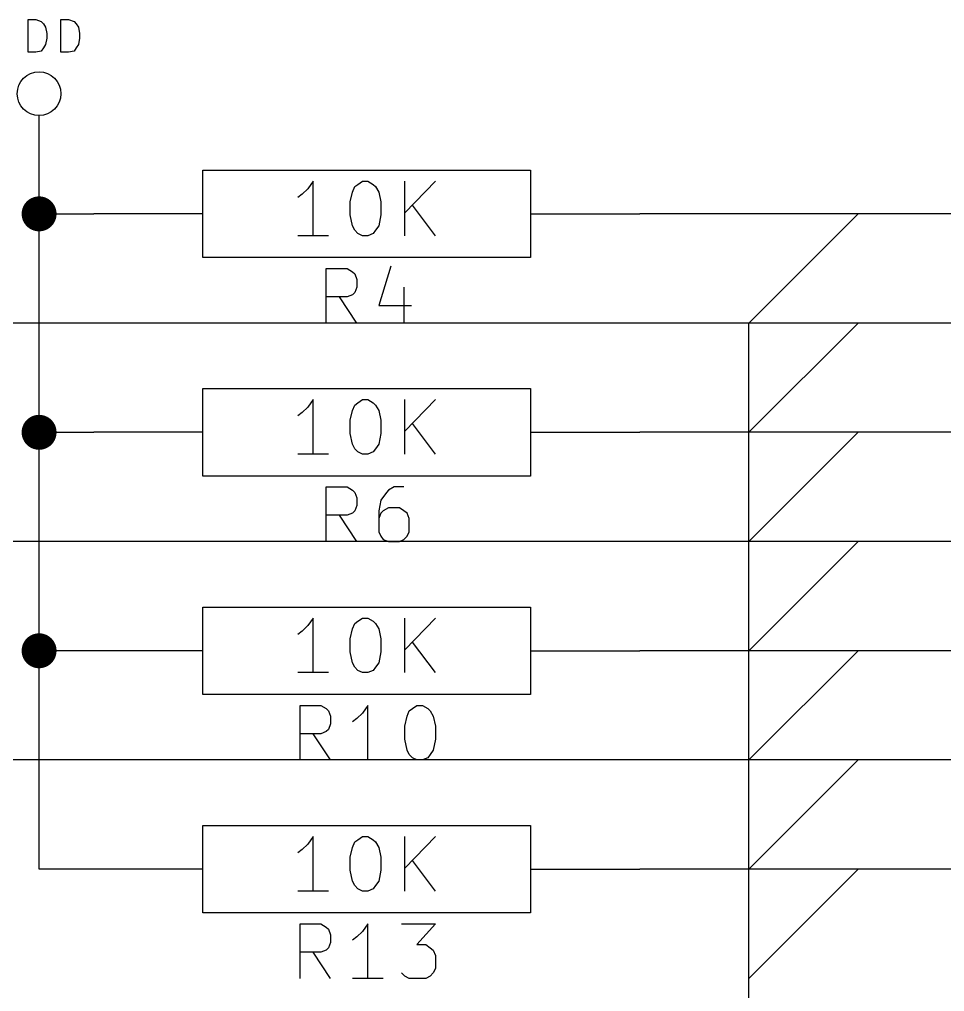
# Model space of a CAD drawing. Extents: x 4000 to 161350, y 4000 to 113000.
# Drawn here: x 47320 to 55792, y 59380 to 68280 of the extents above; entities that cross this region are included whole.
import ezdxf

# ---------------------------------------------------------------- set-up
doc = ezdxf.new("R2010")
doc.units = 0
for name, color, linetype in [('BLUE', 2, 'CONTINUOUS'), ('CYAN', 4, 'CONTINUOUS'), ('GREEN', 3, 'CONTINUOUS'), ('RED', 5, 'CONTINUOUS')]:
    doc.layers.add(name, color=color, linetype=linetype)

msp = doc.modelspace()

# ---------------------------------------------------------------- linework, layer by layer
at = {"layer": 'BLUE'}
msp.add_line((54000, 58000), (54000, 65500), dxfattribs=at)
at = {"layer": 'CYAN'}
for p, q in [((47400, 67980), (47400, 68280)), ((47400, 68280), (47470, 68280)), ((47470, 68280), (47520, 68260)), ((47700, 67980), (47700, 68280)), ((47700, 68280), (47770, 68280)), ((47770, 68280), (47820, 68260)), ((47520, 68260), (47540, 68240)), ((47540, 68240), (47560, 68210)), ((47560, 68210), (47570, 68150)), ((47820, 68260), (47840, 68240)), ((47840, 68240), (47860, 68210)), ((47860, 68210), (47870, 68150)), ((47570, 68110), (47560, 68050)), ((47570, 68150), (47570, 68110)), ((47870, 68110), (47860, 68050)), ((47870, 68150), (47870, 68110)), ((47540, 68020), (47520, 67990)), ((47560, 68050), (47540, 68020)), ((47840, 68020), (47820, 67990)), ((47860, 68050), (47840, 68020)), ((47470, 67980), (47400, 67980)), ((47520, 67990), (47470, 67980)), ((47770, 67980), (47700, 67980)), ((47820, 67990), (47770, 67980)), ((50010, 66800), (49960, 66730)), ((50010, 66300), (50010, 66800)), ((50370, 66700), (50390, 66750)), ((50390, 66750), (50420, 66770)), ((50420, 66770), (50460, 66800)), ((50460, 66800), (50510, 66800)), ((50510, 66800), (50560, 66770)), ((50560, 66770), (50580, 66750)), ((50580, 66750), (50610, 66700)), ((50850, 66300), (50850, 66800)), ((51130, 66800), (50850, 66510)), ((49910, 66680), (49870, 66650)), ((49960, 66730), (49910, 66680)), ((50350, 66610), (50370, 66700)), ((50610, 66700), (50630, 66610)), ((50350, 66490), (50350, 66610)), ((50630, 66610), (50630, 66490)), ((51130, 66300), (50920, 66580)), ((50370, 66390), (50350, 66490)), ((50630, 66490), (50610, 66390)), ((50390, 66350), (50370, 66390)), ((50420, 66320), (50390, 66350)), ((50460, 66300), (50420, 66320)), ((50560, 66320), (50510, 66300)), ((50580, 66350), (50560, 66320)), ((50610, 66390), (50580, 66350)), ((50150, 66300), (49870, 66300)), ((50510, 66300), (50460, 66300)), ((50130, 65500), (50130, 66000)), ((50130, 66000), (50320, 66000)), ((50320, 66000), (50370, 65970)), ((50370, 65970), (50390, 65950)), ((50390, 65950), (50410, 65900)), ((50720, 66020), (50610, 65660)), ((50410, 65900), (50410, 65830)), ((50390, 65780), (50370, 65760)), ((50410, 65830), (50390, 65780)), ((50840, 65830), (50840, 65500)), ((50320, 65740), (50130, 65740)), ((50410, 65500), (50250, 65740)), ((50370, 65760), (50320, 65740)), ((50610, 65660), (50910, 65660)), ((50010, 64800), (49960, 64730)), ((50010, 64300), (50010, 64800)), ((50420, 64770), (50460, 64800)), ((50460, 64800), (50510, 64800)), ((50510, 64800), (50560, 64770)), ((50850, 64300), (50850, 64800)), ((51130, 64800), (50850, 64510)), ((49960, 64730), (49910, 64680)), ((50370, 64700), (50390, 64750)), ((50390, 64750), (50420, 64770)), ((50560, 64770), (50580, 64750)), ((50580, 64750), (50610, 64700)), ((49910, 64680), (49870, 64650)), ((50350, 64610), (50370, 64700)), ((50610, 64700), (50630, 64610)), ((50350, 64490), (50350, 64610)), ((50630, 64610), (50630, 64490)), ((51130, 64300), (50920, 64580)), ((50370, 64390), (50350, 64490)), ((50630, 64490), (50610, 64390)), ((50390, 64350), (50370, 64390)), ((50420, 64320), (50390, 64350)), ((50580, 64350), (50560, 64320)), ((50610, 64390), (50580, 64350)), ((50150, 64300), (49870, 64300)), ((50460, 64300), (50420, 64320)), ((50510, 64300), (50460, 64300)), ((50560, 64320), (50510, 64300)), ((50130, 63500), (50130, 64000)), ((50130, 64000), (50320, 64000)), ((50320, 64000), (50370, 63970)), ((50750, 64000), (50700, 63970)), ((50840, 64000), (50750, 64000)), ((50370, 63970), (50390, 63950)), ((50390, 63950), (50410, 63900)), ((50680, 63950), (50630, 63880)), ((50700, 63970), (50680, 63950)), ((50410, 63830), (50390, 63780)), ((50410, 63900), (50410, 63830)), ((50630, 63880), (50610, 63780)), ((50320, 63740), (50130, 63740)), ((50410, 63500), (50250, 63740)), ((50370, 63760), (50320, 63740)), ((50390, 63780), (50370, 63760)), ((50610, 63780), (50610, 63590)), ((50630, 63760), (50610, 63710)), ((50650, 63780), (50630, 63760)), ((50700, 63810), (50650, 63780)), ((50800, 63810), (50700, 63810)), ((50840, 63780), (50800, 63810)), ((50870, 63760), (50840, 63780)), ((50890, 63710), (50870, 63760)), ((50890, 63590), (50890, 63710)), ((50610, 63590), (50630, 63550)), ((50630, 63550), (50650, 63520)), ((50840, 63520), (50870, 63550)), ((50870, 63550), (50890, 63590)), ((50650, 63520), (50700, 63500)), ((50700, 63500), (50800, 63500)), ((50800, 63500), (50840, 63520)), ((50010, 62800), (49960, 62730)), ((50010, 62300), (50010, 62800)), ((50370, 62700), (50390, 62750)), ((50390, 62750), (50420, 62770)), ((50420, 62770), (50460, 62800)), ((50460, 62800), (50510, 62800)), ((50510, 62800), (50560, 62770)), ((50560, 62770), (50580, 62750)), ((50580, 62750), (50610, 62700)), ((50850, 62300), (50850, 62800)), ((51130, 62800), (50850, 62510)), ((49910, 62680), (49870, 62650)), ((49960, 62730), (49910, 62680)), ((50350, 62610), (50370, 62700)), ((50610, 62700), (50630, 62610)), ((50350, 62490), (50350, 62610)), ((50630, 62610), (50630, 62490)), ((51130, 62300), (50920, 62580)), ((50370, 62390), (50350, 62490)), ((50630, 62490), (50610, 62390)), ((50390, 62350), (50370, 62390)), ((50610, 62390), (50580, 62350)), ((50150, 62300), (49870, 62300)), ((50420, 62320), (50390, 62350)), ((50460, 62300), (50420, 62320)), ((50510, 62300), (50460, 62300)), ((50560, 62320), (50510, 62300)), ((50580, 62350), (50560, 62320)), ((49890, 61500), (49890, 62000)), ((49890, 62000), (50080, 62000)), ((50080, 62000), (50130, 61970)), ((50130, 61970), (50150, 61950)), ((50150, 61950), (50170, 61900)), ((50510, 62000), (50460, 61930)), ((50510, 61500), (50510, 62000)), ((50870, 61900), (50890, 61950)), ((50890, 61950), (50920, 61970)), ((50920, 61970), (50960, 62000)), ((50960, 62000), (51010, 62000)), ((51010, 62000), (51060, 61970)), ((51060, 61970), (51080, 61950)), ((51080, 61950), (51110, 61900)), ((50170, 61900), (50170, 61830)), ((50410, 61880), (50370, 61850)), ((50460, 61930), (50410, 61880)), ((50850, 61810), (50870, 61900)), ((51110, 61900), (51130, 61810)), ((50150, 61780), (50130, 61760)), ((50170, 61830), (50150, 61780)), ((50850, 61690), (50850, 61810)), ((51130, 61810), (51130, 61690)), ((50080, 61740), (49890, 61740)), ((50170, 61500), (50010, 61740)), ((50130, 61760), (50080, 61740)), ((50870, 61590), (50850, 61690)), ((51130, 61690), (51110, 61590)), ((50890, 61550), (50870, 61590)), ((51110, 61590), (51080, 61550)), ((50650, 61500), (50370, 61500)), ((50920, 61520), (50890, 61550)), ((50960, 61500), (50920, 61520)), ((51010, 61500), (50960, 61500)), ((51060, 61520), (51010, 61500)), ((51080, 61550), (51060, 61520)), ((50010, 60800), (49960, 60730)), ((50010, 60300), (50010, 60800)), ((50420, 60770), (50460, 60800)), ((50460, 60800), (50510, 60800)), ((50510, 60800), (50560, 60770)), ((50850, 60300), (50850, 60800)), ((51130, 60800), (50850, 60510)), ((49960, 60730), (49910, 60680)), ((50350, 60610), (50370, 60700)), ((50370, 60700), (50390, 60750)), ((50390, 60750), (50420, 60770)), ((50560, 60770), (50580, 60750)), ((50580, 60750), (50610, 60700)), ((50610, 60700), (50630, 60610)), ((49910, 60680), (49870, 60650)), ((50350, 60490), (50350, 60610)), ((50630, 60610), (50630, 60490)), ((51130, 60300), (50920, 60580)), ((50370, 60390), (50350, 60490)), ((50630, 60490), (50610, 60390)), ((50390, 60350), (50370, 60390)), ((50420, 60320), (50390, 60350)), ((50580, 60350), (50560, 60320)), ((50610, 60390), (50580, 60350)), ((50150, 60300), (49870, 60300)), ((50460, 60300), (50420, 60320)), ((50510, 60300), (50460, 60300)), ((50560, 60320), (50510, 60300)), ((49890, 59500), (49890, 60000)), ((49890, 60000), (50080, 60000)), ((50080, 60000), (50130, 59970)), ((50510, 60000), (50460, 59930)), ((50510, 59500), (50510, 60000)), ((50820, 60000), (51130, 60000)), ((51130, 60000), (50960, 59810)), ((50130, 59970), (50150, 59950)), ((50150, 59950), (50170, 59900)), ((50170, 59900), (50170, 59830)), ((50460, 59930), (50410, 59880)), ((50170, 59830), (50150, 59780)), ((50410, 59880), (50370, 59850)), ((50960, 59810), (51040, 59810)), ((51040, 59810), (51080, 59780)), ((50080, 59740), (49890, 59740)), ((50170, 59500), (50010, 59740)), ((50130, 59760), (50080, 59740)), ((50150, 59780), (50130, 59760)), ((51080, 59780), (51110, 59760)), ((51110, 59760), (51130, 59710)), ((51130, 59710), (51130, 59590)), ((50850, 59520), (50820, 59550)), ((51110, 59550), (51080, 59520)), ((51130, 59590), (51110, 59550)), ((50650, 59500), (50370, 59500)), ((50890, 59500), (50850, 59520)), ((51040, 59500), (50890, 59500)), ((51080, 59520), (51040, 59500))]:
    msp.add_line(p, q, dxfattribs=at)
at = {"layer": 'GREEN'}
for p, q in [((47500, 60500), (47500, 67000)), ((47500, 66500), (48000, 66500)), ((61500, 66500), (53000, 66500)), ((54000, 65500), (55000, 66500)), ((61500, 65500), (47000, 65500)), ((54000, 64500), (55000, 65500)), ((47500, 64500), (48000, 64500)), ((61500, 64500), (53000, 64500)), ((54000, 63500), (55000, 64500)), ((61500, 63500), (47000, 63500)), ((54000, 62500), (55000, 63500)), ((48000, 62500), (47500, 62500)), ((61500, 62500), (53000, 62500)), ((54000, 61500), (55000, 62500)), ((61500, 61500), (47000, 61500)), ((54000, 60500), (55000, 61500)), ((48000, 60500), (47500, 60500)), ((61500, 60500), (53000, 60500)), ((54000, 59500), (55000, 60500))]:
    msp.add_line(p, q, dxfattribs=at)
at = {"layer": 'GREEN', "const_width": 160}
for points in [[(47420, 66500, 1), (47580, 66500, 1)], [(47420, 64500, 1), (47580, 64500, 1)], [(47420, 62500, 1), (47580, 62500, 1)]]:
    msp.add_lwpolyline(points, format="xyb", close=True, dxfattribs=at)
at = {"layer": 'RED'}
for p, q in [((47500, 67000), (47500, 67400)), ((49000, 66100), (49000, 66900)), ((49000, 66900), (52000, 66900)), ((52000, 66900), (52000, 66100)), ((49000, 66500), (48000, 66500)), ((52000, 66500), (53000, 66500)), ((52000, 66100), (49000, 66100)), ((49000, 64100), (49000, 64900)), ((49000, 64900), (52000, 64900)), ((52000, 64900), (52000, 64100)), ((49000, 64500), (48000, 64500)), ((52000, 64500), (53000, 64500)), ((52000, 64100), (49000, 64100)), ((49000, 62100), (49000, 62900)), ((49000, 62900), (52000, 62900)), ((52000, 62900), (52000, 62100)), ((49000, 62500), (48000, 62500)), ((52000, 62500), (53000, 62500)), ((52000, 62100), (49000, 62100)), ((49000, 60100), (49000, 60900)), ((49000, 60900), (52000, 60900)), ((52000, 60900), (52000, 60100)), ((49000, 60500), (48000, 60500)), ((52000, 60500), (53000, 60500)), ((52000, 60100), (49000, 60100))]:
    msp.add_line(p, q, dxfattribs=at)
msp.add_circle((47500, 67600), 200, dxfattribs=at)

doc.saveas('drawing.dxf')
